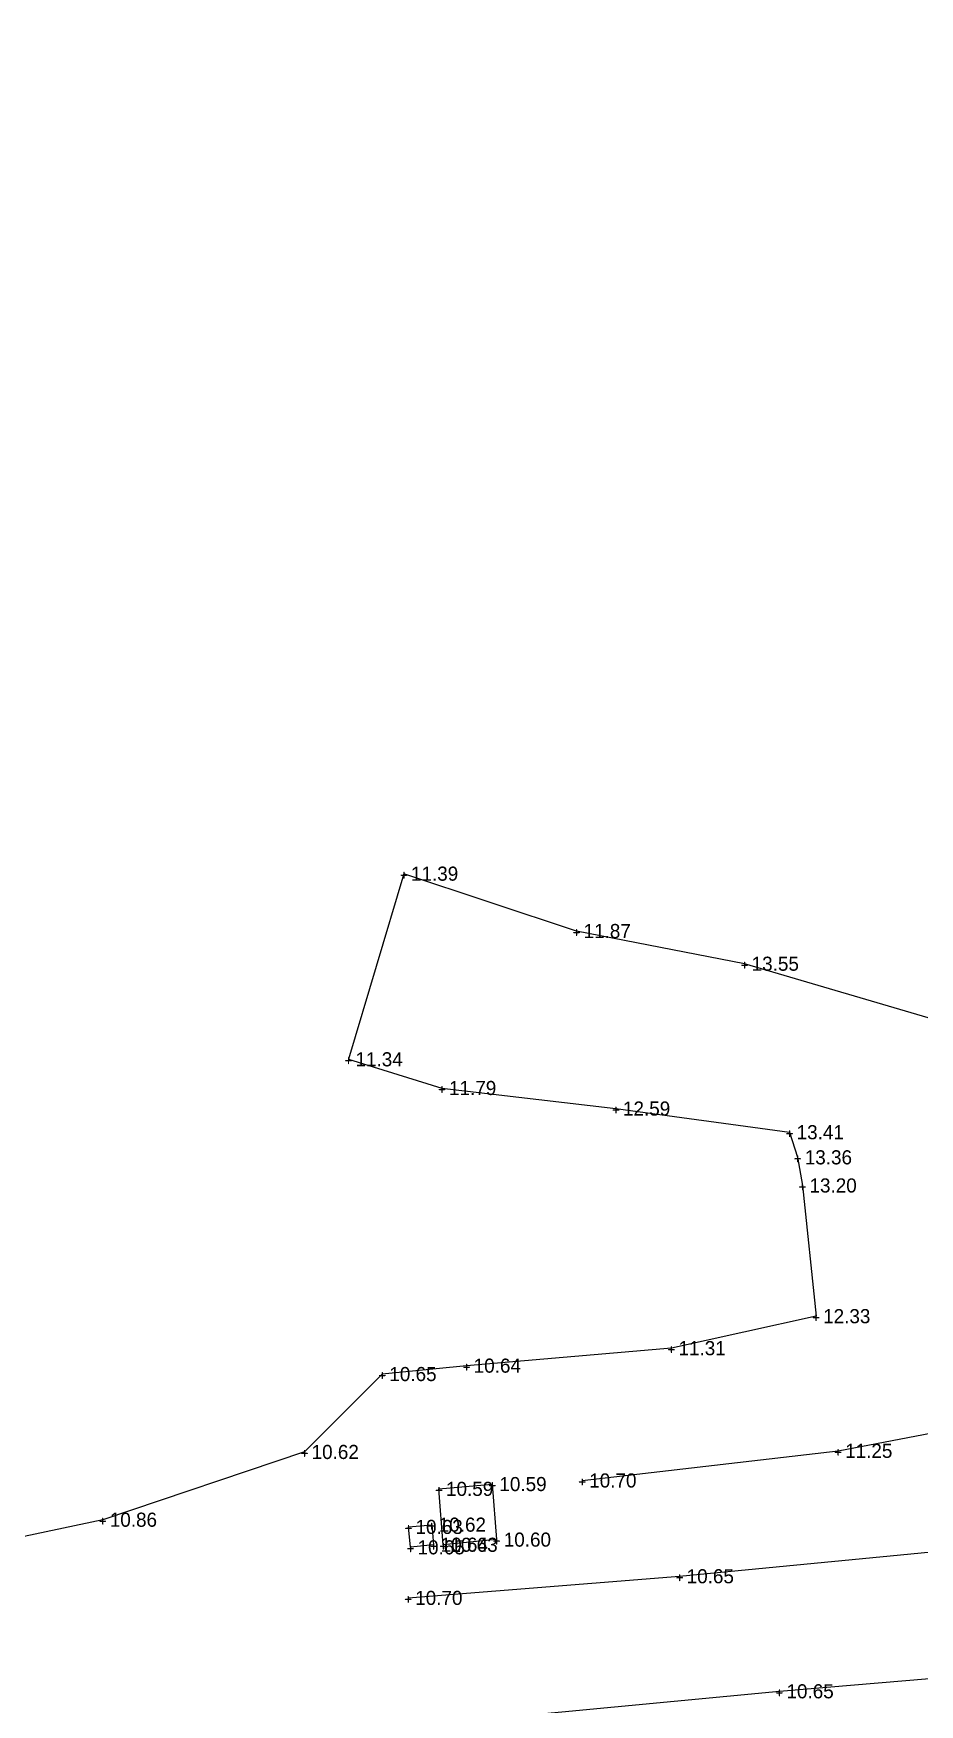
# Model space of a CAD drawing. Header units: metres. Extents: x 119225 to 119868, y 6148173 to 6148690.
# Drawn here: x 119474 to 119599.5, y 6148414.8 to 6148651.6 of the extents above; entities that cross this region are included whole.
import ezdxf
from ezdxf.enums import TextEntityAlignment as Align

# ---------------------------------------------------------------- set-up
doc = ezdxf.new("R2010")
doc.units = ezdxf.units.M
doc.layers.get('0').update_dxf_attribs({"linetype": 'CONTINUOUS'})
for name, color, linetype in [('ANL_STN', 12, 'BH90_STAKET_H'), ('BYGG_HHL', 12, 'CONTINUOUS'), ('TERR_ATL', 12, 'CONTINUOUS'), ('Z_bef', 4, 'CONTINUOUS')]:
    doc.layers.add(name, color=color, linetype=linetype)
doc.styles.add('FISO', font='FISO')
doc.styles.add('ISO', font='ISO')
doc.linetypes.add('BH90_STAKET_H', pattern='A,2.5,[7,BH90K.SHX,S=0.25,R=0,X=0,Y=0],2.5', length=5)

# ---------------------------------------------------------------- blocks, each defined once
blk = doc.blocks.new('_MPLUSZH')
at = {"color": 1, "style": 'ISO'}
blk.add_text('+', height=2, dxfattribs=at).set_placement((0, 0), align=Align.MIDDLE)
at = {"style": 'FISO'}
blk.add_attdef('PLUSHÖJD', (1, -1), '', height=2, dxfattribs=at)

msp = doc.modelspace()

# ---------------------------------------------------------------- linework, layer by layer
at = {"layer": 'ANL_STN', "extrusion": (1.41091e-08, -2.66725e-08, 1), "flags": 128}
msp.add_lwpolyline([(119539.02, 6148446.03), (119539.63, 6148438.16), (119532.08, 6148437.43), (119531.46, 6148445.35), (119539.02, 6148446.03)], dxfattribs=at)
at = {"layer": 'BYGG_HHL', "extrusion": (1.41091e-08, -2.66725e-08, 1), "flags": 128}
msp.add_lwpolyline([(119530.7, 6148437.44), (119527.43, 6148437.07), (119527.14, 6148439.96), (119530.43, 6148440.28), (119530.7, 6148437.44)], dxfattribs=at)
at = {"layer": 'TERR_ATL', "extrusion": (1.41091e-08, -2.66725e-08, 1), "flags": 128}
for points in [[(119654.56, 6148533.88), (119631.18, 6148525.17), (119603.17, 6148511.38), (119574.76, 6148519.76), (119550.95, 6148524.39), (119526.5, 6148532.52), (119518.64, 6148506.22), (119531.88, 6148502.15), (119556.53, 6148499.24), (119581.13, 6148495.89), (119582.27, 6148492.33), (119582.95, 6148488.34), (119584.88, 6148469.82), (119564.39, 6148465.29), (119535.38, 6148462.8), (119523.43, 6148461.62), (119512.42, 6148450.58), (119483.83, 6148440.98), (119454.15, 6148434.7), (119424.58, 6148429.06), (119394.74, 6148423.33), (119365.15, 6148418.79), (119358.57, 6148419.58), (119343.64, 6148444.82), (119330.18, 6148471.33), (119313.66, 6148500.07), (119299.35, 6148526.66), (119289.77, 6148553.35), (119300.96, 6148576.02), (119316.13, 6148601.8), (119330.56, 6148628.28), (119347.11, 6148651.58)], [(119551.75, 6148446.54), (119588, 6148450.74), (119625.25, 6148457.86), (119661, 6148464.12), (119685.01, 6148467.69), (119704.59, 6148471.64), (119727.35, 6148477.3), (119738.95, 6148482.22)], [(119527.1, 6148429.9), (119565.55, 6148432.97), (119603.7, 6148436.68), (119642.11, 6148441.59), (119669.34, 6148443.92), (119698.25, 6148446.75), (119714.76, 6148448.45), (119743.31, 6148451.88), (119757.71, 6148454.25), (119759.84, 6148447.51), (119765.04, 6148442.64)], [(119765.17, 6148434.7), (119728.65, 6148429.92), (119706.67, 6148426.83), (119693.44, 6148425.25), (119655.23, 6148423.12), (119618.29, 6148419.91), (119579.69, 6148416.66), (119541.4, 6148412.99), (119504.43, 6148409.6), (119466.33, 6148406.12), (119428.37, 6148402.65), (119388.93, 6148398.9), (119360.38, 6148396.2)]]:
    msp.add_lwpolyline(points, dxfattribs=at)

# ---------------------------------------------------------------- block references
at = {"layer": 'Z_bef', "extrusion": (1.41091e-08, -2.66725e-08, 1)}
ref = msp.add_blockref('_MPLUSZH', (119526.5, 6148532.52, -0.16), dxfattribs=dict(at, xscale=0.9999947511315105, yscale=0.9999947511315105, zscale=0.9999947511315105, rotation=0.0449887309207433))
ref.add_attrib('PLUSHÖJD', '11.39', (119527.5, 6148531.52, -0.16), dxfattribs={"layer": '0', "extrusion": (1.41091e-08, -2.66725e-08, 1), "height": 2, "rotation": 0.045, "style": 'FISO', "oblique": 360})
ref = msp.add_blockref('_MPLUSZH', (119550.95, 6148524.39, -0.16), dxfattribs=dict(at, xscale=0.9999947511315105, yscale=0.9999947511315105, zscale=0.9999947511315105, rotation=0.0449887309207433))
ref.add_attrib('PLUSHÖJD', '11.87', (119551.95, 6148523.39, -0.16), dxfattribs={"layer": '0', "extrusion": (1.41091e-08, -2.66725e-08, 1), "height": 2, "rotation": 0.045, "style": 'FISO', "oblique": 360})
ref = msp.add_blockref('_MPLUSZH', (119574.76, 6148519.76, -0.16), dxfattribs=dict(at, xscale=0.9999947511315105, yscale=0.9999947511315105, zscale=0.9999947511315105, rotation=0.0449887309207433))
ref.add_attrib('PLUSHÖJD', '13.55', (119575.76, 6148518.76, -0.16), dxfattribs={"layer": '0', "extrusion": (1.41091e-08, -2.66725e-08, 1), "height": 2, "rotation": 0.045, "style": 'FISO', "oblique": 360})
ref = msp.add_blockref('_MPLUSZH', (119518.64, 6148506.22, -0.16), dxfattribs=dict(at, xscale=0.9999947511315105, yscale=0.9999947511315105, zscale=0.9999947511315105, rotation=0.0449887309207433))
ref.add_attrib('PLUSHÖJD', '11.34', (119519.64, 6148505.22, -0.16), dxfattribs={"layer": '0', "extrusion": (1.41091e-08, -2.66725e-08, 1), "height": 2, "rotation": 0.045, "style": 'FISO', "oblique": 360})
ref = msp.add_blockref('_MPLUSZH', (119531.88, 6148502.15, -0.16), dxfattribs=dict(at, xscale=0.9999947511315105, yscale=0.9999947511315105, zscale=0.9999947511315105, rotation=0.0449887309207433))
ref.add_attrib('PLUSHÖJD', '11.79', (119532.89, 6148501.15, -0.16), dxfattribs={"layer": '0', "extrusion": (1.41091e-08, -2.66725e-08, 1), "height": 2, "rotation": 0.045, "style": 'FISO', "oblique": 360})
ref = msp.add_blockref('_MPLUSZH', (119556.53, 6148499.24, -0.16), dxfattribs=dict(at, xscale=0.9999947511315105, yscale=0.9999947511315105, zscale=0.9999947511315105, rotation=0.0449887309207433))
ref.add_attrib('PLUSHÖJD', '12.59', (119557.53, 6148498.24, -0.16), dxfattribs={"layer": '0', "extrusion": (1.41091e-08, -2.66725e-08, 1), "height": 2, "rotation": 0.045, "style": 'FISO', "oblique": 360})
ref = msp.add_blockref('_MPLUSZH', (119581.13, 6148495.89, -0.16), dxfattribs=dict(at, xscale=0.9999947511315105, yscale=0.9999947511315105, zscale=0.9999947511315105, rotation=0.0449887309207433))
ref.add_attrib('PLUSHÖJD', '13.41', (119582.13, 6148494.89, -0.16), dxfattribs={"layer": '0', "extrusion": (1.41091e-08, -2.66725e-08, 1), "height": 2, "rotation": 0.045, "style": 'FISO', "oblique": 360})
ref = msp.add_blockref('_MPLUSZH', (119582.27, 6148492.33, -0.16), dxfattribs=dict(at, xscale=0.9999947511315105, yscale=0.9999947511315105, zscale=0.9999947511315105, rotation=0.0449887309207433))
ref.add_attrib('PLUSHÖJD', '13.36', (119583.28, 6148491.33, -0.16), dxfattribs={"layer": '0', "extrusion": (1.41091e-08, -2.66725e-08, 1), "height": 2, "rotation": 0.045, "style": 'FISO', "oblique": 360})
ref = msp.add_blockref('_MPLUSZH', (119582.95, 6148488.34, -0.16), dxfattribs=dict(at, xscale=0.9999947511315105, yscale=0.9999947511315105, zscale=0.9999947511315105, rotation=0.0449887309207433))
ref.add_attrib('PLUSHÖJD', '13.20', (119583.95, 6148487.34, -0.16), dxfattribs={"layer": '0', "extrusion": (1.41091e-08, -2.66725e-08, 1), "height": 2, "rotation": 0.045, "style": 'FISO', "oblique": 360})
ref = msp.add_blockref('_MPLUSZH', (119584.88, 6148469.82, -0.16), dxfattribs=dict(at, xscale=0.9999947511315105, yscale=0.9999947511315105, zscale=0.9999947511315105, rotation=0.0449887309207433))
ref.add_attrib('PLUSHÖJD', '12.33', (119585.88, 6148468.82, -0.16), dxfattribs={"layer": '0', "extrusion": (1.41091e-08, -2.66725e-08, 1), "height": 2, "rotation": 0.045, "style": 'FISO', "oblique": 360})
ref = msp.add_blockref('_MPLUSZH', (119564.39, 6148465.29, -0.16), dxfattribs=dict(at, xscale=0.9999947511315105, yscale=0.9999947511315105, zscale=0.9999947511315105, rotation=0.0449887309207433))
ref.add_attrib('PLUSHÖJD', '11.31', (119565.39, 6148464.29, -0.16), dxfattribs={"layer": '0', "extrusion": (1.41091e-08, -2.66725e-08, 1), "height": 2, "rotation": 0.045, "style": 'FISO', "oblique": 360})
ref = msp.add_blockref('_MPLUSZH', (119535.38, 6148462.8, -0.16), dxfattribs=dict(at, xscale=0.9999947511315105, yscale=0.9999947511315105, zscale=0.9999947511315105, rotation=0.0449887309207433))
ref.add_attrib('PLUSHÖJD', '10.64', (119536.38, 6148461.81, -0.16), dxfattribs={"layer": '0', "extrusion": (1.41091e-08, -2.66725e-08, 1), "height": 2, "rotation": 0.045, "style": 'FISO', "oblique": 360})
ref = msp.add_blockref('_MPLUSZH', (119523.43, 6148461.62, -0.16), dxfattribs=dict(at, xscale=0.9999947511315105, yscale=0.9999947511315105, zscale=0.9999947511315105, rotation=0.0449887309207433))
ref.add_attrib('PLUSHÖJD', '10.65', (119524.43, 6148460.62, -0.16), dxfattribs={"layer": '0', "extrusion": (1.41091e-08, -2.66725e-08, 1), "height": 2, "rotation": 0.045, "style": 'FISO', "oblique": 360})
ref = msp.add_blockref('_MPLUSZH', (119512.42, 6148450.58, -0.16), dxfattribs=dict(at, xscale=0.9999947511315105, yscale=0.9999947511315105, zscale=0.9999947511315105, rotation=0.0449887309207433))
ref.add_attrib('PLUSHÖJD', '10.62', (119513.42, 6148449.58, -0.16), dxfattribs={"layer": '0', "extrusion": (1.41091e-08, -2.66725e-08, 1), "height": 2, "rotation": 0.045, "style": 'FISO', "oblique": 360})
ref = msp.add_blockref('_MPLUSZH', (119588, 6148450.74, -0.16), dxfattribs=dict(at, xscale=0.9999947511315105, yscale=0.9999947511315105, zscale=0.9999947511315105, rotation=0.0449887309207433))
ref.add_attrib('PLUSHÖJD', '11.25', (119589, 6148449.74, -0.16), dxfattribs={"layer": '0', "extrusion": (1.41091e-08, -2.66725e-08, 1), "height": 2, "rotation": 0.045, "style": 'FISO', "oblique": 360})
ref = msp.add_blockref('_MPLUSZH', (119539.02, 6148446.03, -0.16), dxfattribs=dict(at, xscale=0.9999947511315105, yscale=0.9999947511315105, zscale=0.9999947511315105, rotation=0.0449887309207433))
ref.add_attrib('PLUSHÖJD', '10.59', (119540.02, 6148445.03, -0.16), dxfattribs={"layer": '0', "extrusion": (1.41091e-08, -2.66725e-08, 1), "height": 2, "rotation": 0.045, "style": 'FISO', "oblique": 360})
ref = msp.add_blockref('_MPLUSZH', (119539.02, 6148446.03, -0.16), dxfattribs=dict(at, xscale=0.9999947511315105, yscale=0.9999947511315105, zscale=0.9999947511315105, rotation=0.0449887309207433))
ref.add_attrib('PLUSHÖJD', '10.59', (119540.02, 6148445.03, -0.16), dxfattribs={"layer": '0', "extrusion": (1.41091e-08, -2.66725e-08, 1), "height": 2, "rotation": 0.045, "style": 'FISO', "oblique": 360})
ref = msp.add_blockref('_MPLUSZH', (119551.75, 6148446.54, -0.16), dxfattribs=dict(at, xscale=0.9999947511315105, yscale=0.9999947511315105, zscale=0.9999947511315105, rotation=0.0449887309207433))
ref.add_attrib('PLUSHÖJD', '10.70', (119552.75, 6148445.54, -0.16), dxfattribs={"layer": '0', "extrusion": (1.41091e-08, -2.66725e-08, 1), "height": 2, "rotation": 0.045, "style": 'FISO', "oblique": 360})
ref = msp.add_blockref('_MPLUSZH', (119531.46, 6148445.35, -0.16), dxfattribs=dict(at, xscale=0.9999947511315105, yscale=0.9999947511315105, zscale=0.9999947511315105, rotation=0.0449887309207433))
ref.add_attrib('PLUSHÖJD', '10.59', (119532.46, 6148444.35, -0.16), dxfattribs={"layer": '0', "extrusion": (1.41091e-08, -2.66725e-08, 1), "height": 2, "rotation": 0.045, "style": 'FISO', "oblique": 360})
ref = msp.add_blockref('_MPLUSZH', (119483.83, 6148440.98, -0.16), dxfattribs=dict(at, xscale=0.9999947511315105, yscale=0.9999947511315105, zscale=0.9999947511315105, rotation=0.0449887309207433))
ref.add_attrib('PLUSHÖJD', '10.86', (119484.83, 6148439.98, -0.16), dxfattribs={"layer": '0', "extrusion": (1.41091e-08, -2.66725e-08, 1), "height": 2, "rotation": 0.045, "style": 'FISO', "oblique": 360})
ref = msp.add_blockref('_MPLUSZH', (119527.14, 6148439.96, -0.16), dxfattribs=dict(at, xscale=0.9999947511315105, yscale=0.9999947511315105, zscale=0.9999947511315105, rotation=0.0449887309207433))
ref.add_attrib('PLUSHÖJD', '10.63', (119528.14, 6148438.96, -0.16), dxfattribs={"layer": '0', "extrusion": (1.41091e-08, -2.66725e-08, 1), "height": 2, "rotation": 0.045, "style": 'FISO', "oblique": 360})
ref = msp.add_blockref('_MPLUSZH', (119530.43, 6148440.28, -0.16), dxfattribs=dict(at, xscale=0.9999947511315105, yscale=0.9999947511315105, zscale=0.9999947511315105, rotation=0.0449887309207433))
ref.add_attrib('PLUSHÖJD', '10.62', (119531.43, 6148439.28, -0.16), dxfattribs={"layer": '0', "extrusion": (1.41091e-08, -2.66725e-08, 1), "height": 2, "rotation": 0.045, "style": 'FISO', "oblique": 360})
ref = msp.add_blockref('_MPLUSZH', (119527.43, 6148437.07, -0.16), dxfattribs=dict(at, xscale=0.9999947511315105, yscale=0.9999947511315105, zscale=0.9999947511315105, rotation=0.0449887309207433))
ref.add_attrib('PLUSHÖJD', '10.65', (119528.43, 6148436.07, -0.16), dxfattribs={"layer": '0', "extrusion": (1.41091e-08, -2.66725e-08, 1), "height": 2, "rotation": 0.045, "style": 'FISO', "oblique": 360})
ref = msp.add_blockref('_MPLUSZH', (119530.7, 6148437.44, -0.16), dxfattribs=dict(at, xscale=0.9999947511315105, yscale=0.9999947511315105, zscale=0.9999947511315105, rotation=0.0449887309207433))
ref.add_attrib('PLUSHÖJD', '10.64', (119531.7, 6148436.44, -0.16), dxfattribs={"layer": '0', "extrusion": (1.41091e-08, -2.66725e-08, 1), "height": 2, "rotation": 0.045, "style": 'FISO', "oblique": 360})
ref = msp.add_blockref('_MPLUSZH', (119530.7, 6148437.44, -0.16), dxfattribs=dict(at, xscale=0.9999947511315105, yscale=0.9999947511315105, zscale=0.9999947511315105, rotation=0.0449887309207433))
ref.add_attrib('PLUSHÖJD', '10.64', (119531.7, 6148436.44, -0.16), dxfattribs={"layer": '0', "extrusion": (1.41091e-08, -2.66725e-08, 1), "height": 2, "rotation": 0.045, "style": 'FISO', "oblique": 360})
ref = msp.add_blockref('_MPLUSZH', (119532.08, 6148437.43, -0.16), dxfattribs=dict(at, xscale=0.9999947511315105, yscale=0.9999947511315105, zscale=0.9999947511315105, rotation=0.0449887309207433))
ref.add_attrib('PLUSHÖJD', '10.63', (119533.09, 6148436.43, -0.16), dxfattribs={"layer": '0', "extrusion": (1.41091e-08, -2.66725e-08, 1), "height": 2, "rotation": 0.045, "style": 'FISO', "oblique": 360})
ref = msp.add_blockref('_MPLUSZH', (119539.63, 6148438.16, -0.16), dxfattribs=dict(at, xscale=0.9999947511315105, yscale=0.9999947511315105, zscale=0.9999947511315105, rotation=0.0449887309207433))
ref.add_attrib('PLUSHÖJD', '10.60', (119540.64, 6148437.16, -0.16), dxfattribs={"layer": '0', "extrusion": (1.41091e-08, -2.66725e-08, 1), "height": 2, "rotation": 0.045, "style": 'FISO', "oblique": 360})
ref = msp.add_blockref('_MPLUSZH', (119565.55, 6148432.97, -0.16), dxfattribs=dict(at, xscale=0.9999947511315105, yscale=0.9999947511315105, zscale=0.9999947511315105, rotation=0.0449887309207433))
ref.add_attrib('PLUSHÖJD', '10.65', (119566.55, 6148431.97, -0.16), dxfattribs={"layer": '0', "extrusion": (1.41091e-08, -2.66725e-08, 1), "height": 2, "rotation": 0.045, "style": 'FISO', "oblique": 360})
ref = msp.add_blockref('_MPLUSZH', (119527.1, 6148429.9, -0.16), dxfattribs=dict(at, xscale=0.9999947511315105, yscale=0.9999947511315105, zscale=0.9999947511315105, rotation=0.0449887309207433))
ref.add_attrib('PLUSHÖJD', '10.70', (119528.1, 6148428.9, -0.16), dxfattribs={"layer": '0', "extrusion": (1.41091e-08, -2.66725e-08, 1), "height": 2, "rotation": 0.045, "style": 'FISO', "oblique": 360})
ref = msp.add_blockref('_MPLUSZH', (119579.69, 6148416.66, -0.16), dxfattribs=dict(at, xscale=0.9999947511315105, yscale=0.9999947511315105, zscale=0.9999947511315105, rotation=0.0449887309207433))
ref.add_attrib('PLUSHÖJD', '10.65', (119580.69, 6148415.67, -0.16), dxfattribs={"layer": '0', "extrusion": (1.41091e-08, -2.66725e-08, 1), "height": 2, "rotation": 0.045, "style": 'FISO', "oblique": 360})

doc.saveas('drawing.dxf')
